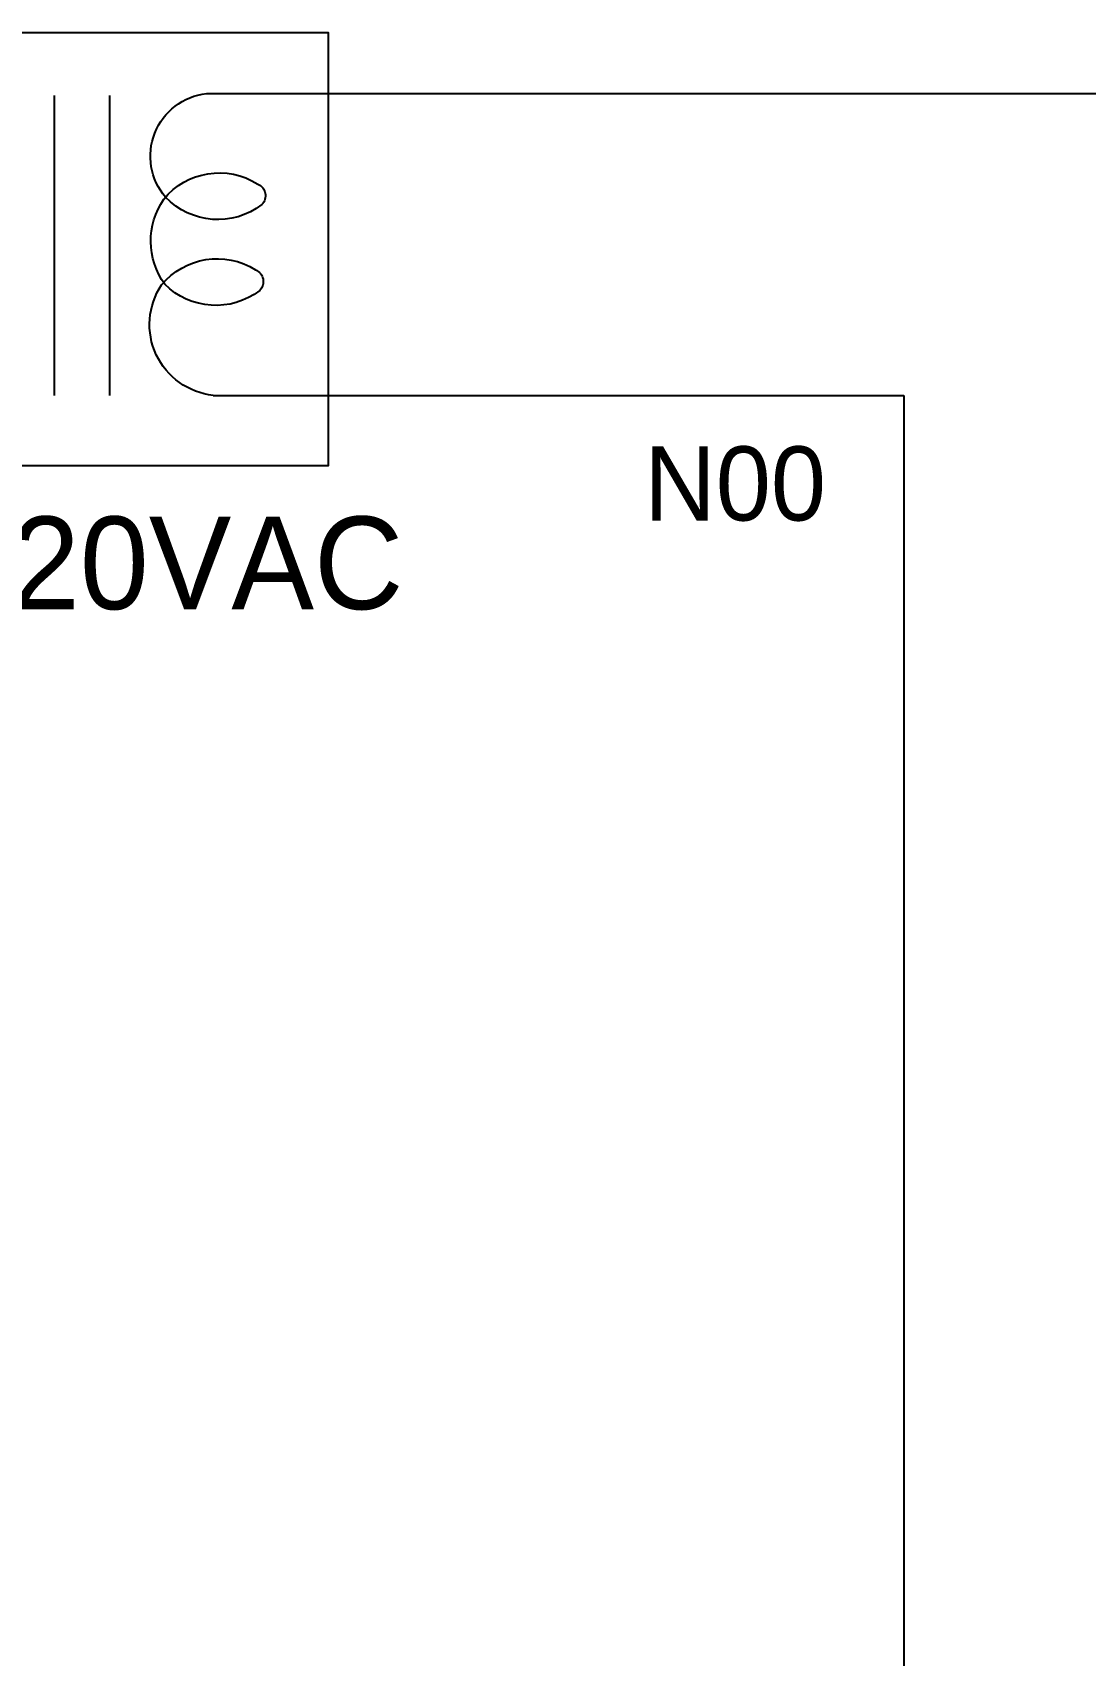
# Model space of a CAD drawing. Header units: millimetres. Extents: x 77 to 917, y 105 to 1108.
# Drawn here: x 220.5 to 269.7, y 858.7 to 934.5 of the extents above; entities that cross this region are included whole.
import ezdxf

# ---------------------------------------------------------------- set-up
doc = ezdxf.new("R2010")
doc.units = ezdxf.units.MM
doc.layers.add('ASHADE', color=7, linetype='Continuous')
doc.styles.add('ghs', font='NGULIM.TTF')

msp = doc.modelspace()

# ---------------------------------------------------------------- linework, layer by layer
msp.add_line((261.191, 917.528), (261.191, 793.782))
at = {"layer": 'ASHADE', "ltscale": 2}
for p, q in [((221.542, 931.518), (221.542, 917.528)), ((224.133, 931.518), (224.133, 917.528)), ((228.648, 931.605), (394.294, 931.605)), ((228.648, 931.605), (234.323, 931.605)), ((228.969, 917.528), (261.191, 917.528))]:
    msp.add_line(p, q, dxfattribs=at)
msp.add_lwpolyline([(210.833, 934.455), (234.323, 934.455), (234.323, 914.246), (210.833, 914.246)], close=True, dxfattribs=at)
msp.add_lwpolyline([(228.969, 917.528, -0.564439), (226.559, 922.678, -0.377614), (230.947, 923.382, -0.521425), (231.136, 922.418, -0.376836), (226.705, 922.71, -0.315184), (226.662, 926.682, -0.377614), (231.049, 927.386, -0.521425), (231.239, 926.423, -0.382642), (226.748, 926.769, -0.602081), (228.648, 931.605)], format="xyb", dxfattribs=at)

# ---------------------------------------------------------------- texts
at = {"layer": 'ASHADE', "color": 3, "ltscale": 2, "style": 'ghs'}
msp.add_text('N00', height=3.4566, dxfattribs=at).set_placement((249.076, 911.689))
at = {"layer": 'ASHADE', "ltscale": 2, "style": 'ghs'}
msp.add_text('440/220VAC', height=4.3208, dxfattribs=at).set_placement((205.075, 907.553))

doc.saveas('drawing.dxf')
